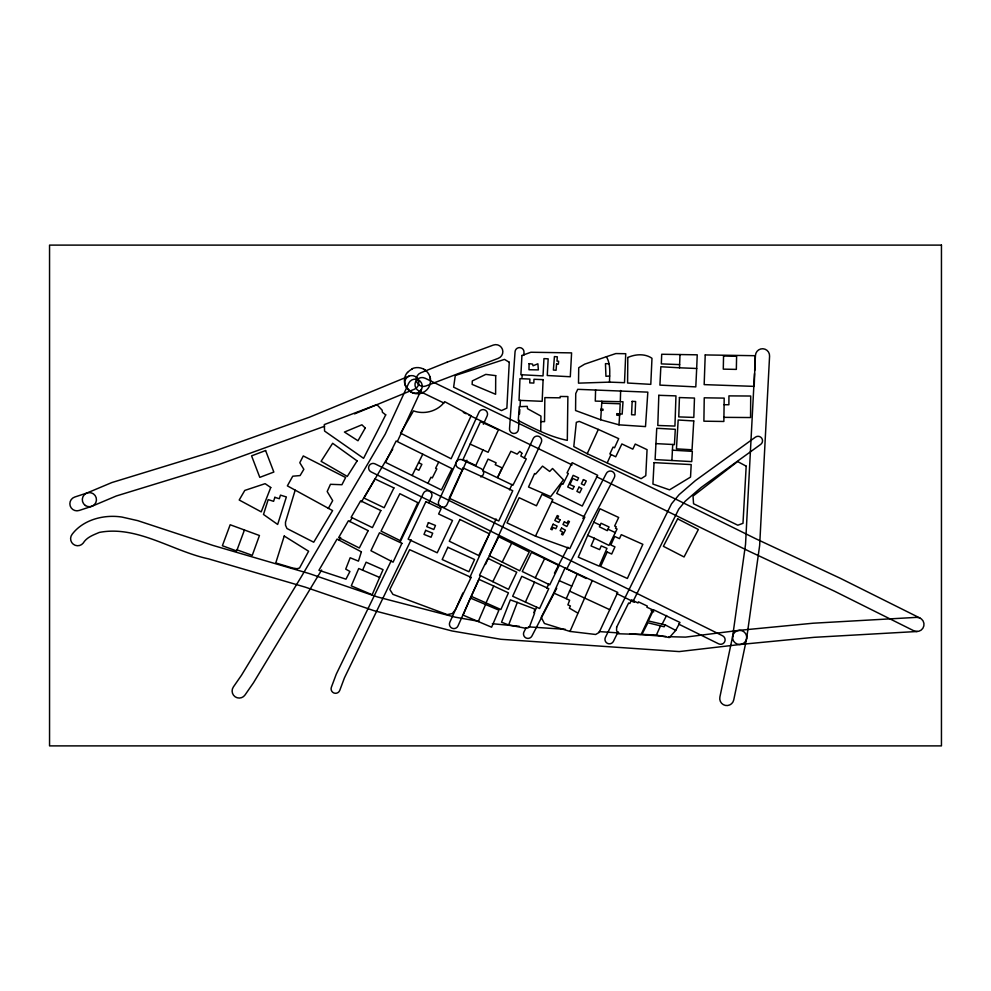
<?xml version="1.0" encoding="UTF-8"?>
<svg xmlns="http://www.w3.org/2000/svg" width="991" height="991" viewBox="0 0 991 991"><rect width="100%" height="100%" fill="white"/><g stroke="black" fill="none" stroke-linecap="round" stroke-linejoin="round"><path stroke-width="1.49" d="M600.695 419.775L601.847 401.281L623.005 401.764L622.175 414.102L616.774 413.643L616.749 415.155L619.61 415.514L618.991 424.829L645.5 426.601L647.829 392.139L577.716 389.327L575.734 393.576L575.573 410.534L600.695 419.775L618.991 424.829M724.099 404.724L724.186 398.109L704.242 397.812L703.895 421.187L723.851 421.472L724.099 404.724L728.88 404.749L728.942 395.88L750.707 396.028L750.559 417.545L723.913 417.347M540.727 431.246L540.95 416.084L527.559 408.726L527.212 406.335L519.259 406.706L518.281 420.506C533.666 428.409 550.352 437.006 567.31 440.351L567.88 396.561L560.188 396.462L560.175 397.825L544.864 397.614L544.53 421.658L540.851 421.596M609.515 382.13C609.601 373.582 610.952 364.465 606.418 356.71L584.628 364.168L578.732 367.723L578.496 383.145L609.515 382.13L624.503 382.687L625.742 353.713L615.832 353.564L606.418 356.71M679.603 364.601L661.331 363.895L661.703 354.258L697.23 354.815L696.685 368.479L679.516 367.797L679.987 354.543M595.603 389.797L595.281 401.095L601.847 401.281M620.304 401.813L620.639 390.516M696.685 368.479L695.793 386.886L659.919 385.115L660.836 366.744L679.516 367.797M671.898 460.443L672.716 444.488L655.931 443.621L655.101 459.589L691.73 461.608L692.35 451.351L672.431 450.174M754.498 373.582L745.529 544.443L732.646 636.371M754.659 370.56L755.452 355.447A7.073 7.073 0 0 1 762.884 348.745A7.073 7.073 0 0 1 769.573 356.19L759.651 545.459L746.644 638.477A7.073 7.073 0 0 1 735.235 642.961A7.073 7.073 0 0 1 737.056 630.833A7.073 7.073 0 0 1 746.644 638.477M655.931 443.621L656.748 428.273L675.292 429.314L674.437 444.637L672.716 444.488M519.086 420.159L518.454 429.301A4.484 4.484 0 0 1 513.685 433.463A4.484 4.484 0 0 1 509.523 428.694L515.06 351.718A4.484 4.484 0 0 1 519.879 347.606A4.484 4.484 0 0 1 523.991 352.437L523.756 355.385M519.495 414.065L519.817 409.494M520.015 406.446L520.436 400.352M619.61 415.514L620.18 403.795L601.723 403.126M521.997 377.497L522.232 374.548M732.721 635.962L719.887 697.032A7.073 7.073 0 0 0 725.362 705.419A7.073 7.073 0 0 0 733.736 699.943L746.57 638.873M295.169 490.173L285.482 522.245L285.532 525.28L286.981 528.537L313.726 542.213L332.604 510.613L287.365 485.863L292.754 476.2L300.087 475.569L303.841 469.313L299.79 462.71L303.283 455.947L345.636 477.513L341.92 484.723L330.461 484.302L327.179 491.524L332.691 500.628L328.306 508.47M237.072 549.881L236.663 550.971L222.38 545.744L230.172 524.759L259.456 535.512L252.271 555.332L237.072 549.881L244.443 530.012M508.631 624.962L517.314 602.417L534.545 608.982L534.483 613.454L529.665 626.337L527.881 628.009L525.28 628.195L508.631 624.962L501.557 622.212L510.34 599.865L517.314 602.417M569.998 631.428L592.296 580.577L617.752 592.42L599.183 632.419L595.653 634.475L569.998 631.428L544.443 623.488L541.235 617.343L553.672 593.027L565.031 567.967L592.296 580.577M577.617 612.971L569.379 608.127L570.407 605.984L567.868 604.869L569.627 600.249L566.27 598.651L577.344 573.69M478.269 621.543L491.61 627.204L498.919 610.159L470.391 598.056L463.082 615.126L478.269 621.543L485.578 604.498M379.627 577.431L372.17 594.761L351.272 585.867L358.73 568.524L379.627 577.431L383.071 569.664L366.113 562.207L362.582 570.172M587.7 535.375L578.261 557.177L599.258 566.171L606.975 548.345L601.252 545.892L599.642 549.621L591.057 545.942L594.389 538.249L587.7 535.375L600.001 508.767L618.669 517.463L614.655 526.01L616.216 526.741L615.498 528.265L617.059 528.996L609.007 545.397L594.389 538.249M462.908 592.965L449.803 622.298A4.484 4.484 0 0 0 452.069 628.22A4.484 4.484 0 0 0 457.991 625.953L480.437 575.684M469.771 577.604L496.082 518.95M485.429 564.511L541.284 442.42A4.484 4.484 0 0 0 539.092 436.474A4.484 4.484 0 0 0 533.146 438.666L524.202 458.04M660.526 625.866L647.916 622.782L641.945 634.364L656.364 635.095L660.526 625.866L664.156 626.783L665.221 624.9L675.738 630.412L679.962 622.459L653.639 609.799L648.263 620.936L665.221 624.9M485.974 602.999L493.716 586.028L479 579.388L471.258 596.334L500.876 609.527L508.445 592.866L493.716 586.028M466.922 460.22L446.966 504.617A4.484 4.484 0 0 1 441.045 506.872A4.484 4.484 0 0 1 438.778 500.963L478.987 412.206A4.484 4.484 0 0 1 484.921 409.989A4.484 4.484 0 0 1 487.138 415.923L483.348 424.235M587.217 453.705L598.329 429.425L618.694 438.641L614.531 447.771L613.057 447.102L609.861 453.94L615.721 456.801L621.877 443.943L632.815 449.134L635.256 444.055L647.061 449.666L645.785 475.68L641.115 478.678L587.217 453.705L573.801 446.557L576.328 422.339L579.24 421.386L598.329 429.425M607.248 462.785L611.013 454.559M470.143 444.104L480.486 421.596L498.461 429.772L488.117 452.28L470.143 444.104L462.97 459.589L475.791 465.473L482.976 449.939M421.547 389.178L397.552 441.144M509.51 489.876L512.062 484.339M525.416 602.033L534.558 582.163L548.754 588.642L539.6 608.511L512.669 596.26L521.786 576.328L534.558 582.163M600.162 525.131L599.369 526.816L607.285 530.668L609.044 526.964L601.042 523.248L600.162 525.131L593.72 522.133M535.487 536.156L552.854 499.538L541.99 494.323L536.441 505.782L519.148 497.717L507.008 522.889L535.487 536.156L569.837 548.556L584.839 517.029L551.9 501.508M391.433 560.336L336.271 674.153L331.403 687.172A4.484 4.484 0 0 0 333.905 692.994A4.484 4.484 0 0 0 339.727 690.479L344.447 677.844L411.166 539.748M400.451 541.396L423.442 493.258A4.484 4.484 0 0 1 429.413 491.14A4.484 4.484 0 0 1 431.531 497.123L428.905 502.623M535.264 577.877L544.629 558.627L559.11 565.601L549.757 584.851L522.257 571.497L531.461 552.421L544.629 558.627M618.149 631.75L613.441 641.326A4.484 4.484 0 0 1 607.446 643.37A4.484 4.484 0 0 1 605.402 637.374L671.514 503.812L679.132 494.633L695.459 480.548L755.427 437.142A4.484 4.484 0 0 1 761.683 438.146A4.484 4.484 0 0 1 760.679 444.402L701.17 487.461L685.277 501.161L678.748 509.126L632.939 601.648M492.837 581.68L501.161 564.808L516.732 572.203L508.544 589.36L479.557 575.189L487.894 558.317L501.161 564.808M412.132 475.531L422.773 454.2L452.007 468.632L441.404 489.963L385.487 462.351L396.127 441.02L422.773 454.2M427.939 483.311L430.961 477.253L432.299 477.922L436.833 468.854L435.619 468.26L438.728 462.066M502.226 562.083L511.703 543.192L529.256 551.962L519.742 570.804L489.281 555.654L498.758 536.775L511.703 543.192M662.025 624.33L666.609 615.461M526.11 627.774L523.991 631.862A4.484 4.484 0 0 0 525.899 637.907A4.484 4.484 0 0 0 531.944 635.999L556.744 588.22M533.901 612.76L536.738 607.297M546.66 588.183L548.779 584.083M554.452 573.17L567.942 547.218M566.654 569.107L614.296 477.575A4.484 4.484 0 0 0 612.388 471.53A4.484 4.484 0 0 0 606.343 473.438L582.881 518.528M321.629 570.036L253.485 682.762L245 695.013A7.073 7.073 0 0 1 235.164 696.809A7.073 7.073 0 0 1 233.368 686.961L241.494 675.243L301.301 576.774L385.239 434.157L408.688 383.257A7.073 7.073 0 0 1 418.301 379.9L418.722 380.135M339.133 540.07L340.669 537.432M349.91 521.613L352.214 517.649M361.455 501.83L392.746 449.072M407.437 372.331L406.161 374.14A12.933 12.933 0 0 0 404.687 377.992A13.193 13.193 0 0 0 404.799 383.864L405.79 386.44L410.757 391.792L413.222 393.031M675.738 630.412L669.359 637.572L656.364 635.095M86.626 493.159L111.834 482.555L214.291 451.165L309.39 417.223L409.072 376.109M92.126 506.19L116.257 495.995L218.9 464.531L324.602 426.254M354.555 413.891L414.473 389.19A7.073 7.073 0 0 0 418.239 379.776L418.066 379.429M87.171 492.948L74.721 497.036A7.073 7.073 0 0 0 70.212 505.967A7.073 7.073 0 0 0 79.144 510.476L91.593 506.389M609.651 376.023L605.935 376.27L605.464 363.66L609.131 363.722M917.294 631.49L814.119 637.324L740.426 644.46L679.194 651.582L500.889 639.282L452.119 630.982L373.619 610.567L305.253 587.143L208.519 558.862C172.484 551.169 136.981 525.106 99.298 532.427C93.34 534.979 86.725 537.233 83.194 543.105A7.073 7.073 0 0 1 73.247 544.195A7.073 7.073 0 0 1 72.157 534.248C83.368 519.47 104.241 514.292 121.955 517.067L137.737 520.647L212.842 545.384L309.353 573.603L377.435 596.941L455.402 617.207L479.049 621.369M519.259 626.287L492.354 623.711M528.438 626.869L565.316 629.322M599.134 631.577L619.016 632.964M629.595 633.757L665.878 636.457M668.9 636.693L685.549 637.114L738.964 630.375L813.128 623.215L916.576 617.368A7.073 7.073 0 0 1 923.86 625.878A7.073 7.073 0 0 1 913.776 630.759L834.273 591.094L749.456 551.43L596.446 476.671M600.744 410.15L602.949 410.385L603.061 409.246L600.955 409.023M559.432 580.751L571.683 586.077M553.672 593.027L566.27 598.651M569.429 591.032L609.663 609.638M608.003 529.182L615.361 532.613M462.599 469.92L458.412 467.963A4.484 4.484 0 0 1 456.256 462.004A4.484 4.484 0 0 1 462.215 459.836L481.13 468.656A4.484 4.484 0 0 1 480.771 476.931M443.931 403.027L418.97 390.974A7.073 7.073 0 0 1 415.675 381.535A7.073 7.073 0 0 1 425.127 378.24L678.03 500.269L755.638 538.695L840.405 578.348L920.094 618.099M463.342 412.405L466.117 413.743M468.892 415.08L572.141 464.928M586.238 578.521L371.08 471.889A4.484 4.484 0 0 1 369.073 465.881A4.484 4.484 0 0 1 375.094 463.887L722.625 635.801A4.484 4.484 0 0 1 724.656 641.809A4.484 4.484 0 0 1 718.661 643.84L678.637 624.095M616.551 593.46L634.475 602.305M651.037 610.468L653.787 611.831M415.563 468.644L418.883 470.291L421.881 464.321L418.549 462.661M423.702 369.234L425.362 370.287M430.007 376.927L430.428 378.946M422.872 392.585A12.92 12.92 0 0 1 419.689 393.551M411.674 392.325A12.92 12.92 0 0 1 405.666 385.92M407.635 372.517A12.92 12.92 0 0 1 412.256 369.024M412.058 368.726A13.106 13.106 0 0 1 429.896 384.743A12.92 12.92 0 0 1 428.05 388.361L426.762 389.884A13.255 13.255 0 0 1 413.111 393.055M405.468 385.871A7.073 7.073 0 0 1 408.726 376.27A7.073 7.073 0 0 1 418.239 379.776A7.073 7.073 0 0 1 421.324 389.612A7.073 7.073 0 0 1 411.513 392.3M495.711 375.639L495.611 394.282L472.15 384.409L472.286 380.94L485.801 374.387L495.711 375.639M627.811 357.491L627.588 383.022L650.79 384.359L651.979 358.284C644.955 353.403 635.33 354.109 627.811 357.491M529.083 363.647L528.983 369.742L538.361 369.891L537.878 363.784L533.059 365.803L532.514 364.081L529.083 363.647M723.554 356.004L723.281 369.135L736.338 369.395L736.61 356.277L723.554 356.004M658.817 395.31L657.801 425.473L674.933 426.068L675.961 395.88L658.817 395.31M679.43 397.552L678.761 416.901L693.811 417.422L694.48 398.072L679.43 397.552M705.22 354.939L704.167 384.619L754.201 386.379L755.278 355.707L705.22 354.939M543.105 379.664L542.176 401.318L519.036 400.339L519.978 378.636L529.9 379.058L529.727 382.885L533.815 383.059L533.976 379.268L543.105 379.664M632.147 401.367L631.564 414.733L635.045 414.882L635.627 401.516L632.147 401.367M509.263 362.248L506.872 408.119L501.496 410.596L453.63 387.159L455.29 375.49L504.481 359.399L509.263 362.248M654.048 462.636L652.92 484.066L669.507 489.851L690.529 477.105L691.198 464.581L654.048 462.636M746.186 466.154L742.99 523.322L737.812 525.218L693.551 503.762L693.031 496.082L737.626 461.558L746.186 466.154M521.935 355.496L520.882 374.709L543.018 375.911L543.96 358.606L548.172 358.841L547.255 375.515L570.296 376.753L571.596 352.883L530.916 352.251L521.935 355.496M693.762 420.952L692.04 449.79L676.444 448.861L678.178 420.011L693.762 420.952M616.625 627.229L616.575 630.635L618.012 633.757L641.14 634.475L652.735 609.849L646.888 607.223L647.321 606.096L638.439 601.859L638.006 602.986L631.589 599.852L629.83 603.494L628.641 602.986L616.625 627.229M556.546 363.994L556.075 370.25L553.387 370.039L554.427 356.574L557.326 356.81L557.004 361.108L558.614 361.232L558.391 364.143L556.546 363.994M274.854 497.333L273.603 501.322L268.177 499.625L263.495 514.465L277.666 524.45L286.362 496.962L280.465 495.128L279.326 498.733L274.854 497.333M284.231 536.044L275.771 562.95L292.692 568.029L296.99 568.723L299.542 568.016L308.61 551.231L284.231 536.044M361.381 551.838L358.445 561.129L350.17 557.76L345.723 569.107L349.934 571.485L345.97 579.178L318.941 570.283L337.064 539.054L361.381 551.838M521.848 453.234L520.857 456.083L526.283 458.92L512.954 485.218L482.679 470.675L488.055 459.106L496.119 462.809L495.24 464.705L502.065 467.839L497.581 477.513L510.873 451.289L517.153 454.126L519.817 451.339L521.848 453.234M270.754 487.51L261.215 511.864L239.203 500.009L244.789 490.421L265.117 483.67L270.754 487.51M428.409 522.616L426.762 526.655L433.81 529.504L435.47 525.465L428.409 522.616M425.659 530.346L423.999 534.397L431.06 537.233L432.708 533.195L425.659 530.346M534.583 473.587L528.513 487.002L550.674 496.615L563.458 479.892L552.544 468.495L549.671 471.443L542.535 466.129L535.635 474.02L534.583 473.587M607.186 552.012L600.62 566.456L627.377 578.471L642.849 544.319L621.283 534.657L619.474 538.633L614.693 536.465L610.828 545.013L614.953 546.871L611.695 554.031L607.186 552.012M447.833 547.292L442.184 559.531L468.929 571.745L474.565 559.506L447.833 547.292M463.156 467.987L449.158 498.225L498.746 520.981L512.756 490.718L463.156 467.987M574.099 486.494L572.773 489.331L567.719 486.99L573.157 475.346L578.595 477.848L577.332 480.524L572.748 478.405L569.887 484.549L574.099 486.494M417.83 502.66L400.091 540.578L381.052 531.126L399.869 493.704L417.83 502.66M401.9 543.328L393.08 562.157L370.931 550.711L379.491 532.774L401.9 543.328M471.159 415.786L451.103 458.746L400.562 433.154L413.495 410.869C424.346 414.907 437.935 411.203 444.674 401.665L471.159 415.786M425.895 501.657L408.143 539.154L437.217 552.792L452.515 520.498L438.617 513.995L441.082 508.779L425.895 501.657M471.134 577.381L455.488 609.651L452.354 613.54L447.3 614.618L392.919 594.365L389.835 589.472L409.63 549.683L471.134 577.381M553.176 524.189L550.748 529.169L552.074 529.801L553.189 527.497L555.827 528.748L557.128 526.085L553.176 524.189M459.935 519.495L449.282 541.222L478.764 555.542L489.418 533.815L459.935 519.495M583.439 479.594L581.358 483.843L584.182 485.218L586.263 480.982L583.439 479.594M560.076 519.767L558.763 522.43L554.811 520.51L557.264 515.543L558.577 516.187L557.438 518.491L560.076 519.767M578.992 487.151L576.923 491.375L579.735 492.75L581.816 488.526L578.992 487.151M380.841 510.538L372.418 527.608L351.136 517.277L360.662 500.827L380.841 510.538M393.923 487.919L384.149 507.726L363.982 498.052L375.069 478.975L393.923 487.919M561.624 483.633L556.731 493.419L582.274 506.054L597.66 475.308L572.154 462.673L567.05 472.88L568.339 473.512L562.938 484.277L561.624 483.633M385.71 414.857L363.573 458.325L324.577 431.06L324.317 424.569L376.877 404.625L382.154 410.187L382.415 412.293L385.71 414.857M368.156 530.656L359.324 547.998L338.649 537.58L348.411 520.77L368.156 530.656M677.671 518.85L663.388 546.314L684.063 556.967L698.358 529.504L677.671 518.85M564.362 521.823L562.962 524.437L566.827 526.481L569.453 521.613L568.165 520.919L566.951 523.186L564.362 521.823M561.575 528.054L560.15 530.656L562.715 532.056L561.476 534.298L562.764 534.991L565.427 530.148L561.575 528.054M365.258 428.013L357.986 440.76L344.447 432.051L361.901 424.805L365.258 428.013M357.119 460.889L347.271 476.436L321.096 461.323L332.654 443.287L357.119 460.889M447.226 362.136L420.717 372.827A7.073 7.073 0 0 0 416.802 382.03A7.073 7.073 0 0 0 426.006 385.945L498.213 358.346A7.073 7.073 0 0 0 502.425 349.278A7.073 7.073 0 0 0 493.345 345.066L447.226 362.136M265.6 450.546L251.578 455.86L259.791 477.365L273.838 472.05L265.6 450.546M941.45 245.111L49.55 245.111L49.55 745.889L941.45 745.889L941.45 245.111M85.387 505.509A7.073 7.073 0 0 0 96.437 500.195A7.073 7.073 0 0 0 86.304 493.295A7.073 7.073 0 0 0 85.387 505.509"/></g></svg>
